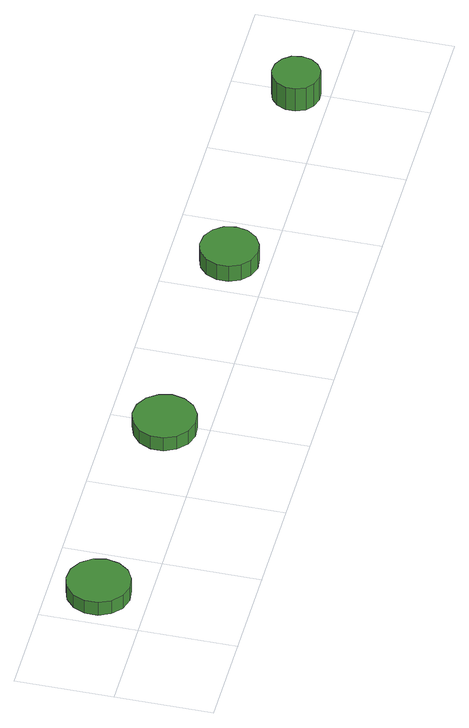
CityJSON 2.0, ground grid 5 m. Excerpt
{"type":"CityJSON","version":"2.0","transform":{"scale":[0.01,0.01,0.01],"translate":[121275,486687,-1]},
"CityObjects":{
"tree1":{"type":"SolitaryVegetationObject","attributes":{"function":"something"},"geometry":[{"type":"MultiSurface","lod":"1","boundaries":[[[0,1,2,3,4,5,6,7,8,9,10,11,12,13,14]],[[15,16,17,18,19,20,21,22,23,24,25,26,27,28,29]],[[0,29,28,1]],[[1,28,27,2]],[[2,27,26,3]],[[3,26,25,4]],[[4,25,24,5]],[[5,24,23,6]],[[6,23,22,7]],[[7,22,21,8]],[[8,21,20,9]],[[9,20,19,10]],[[10,19,18,11]],[[11,18,17,12]],[[12,17,16,13]],[[13,16,15,14]],[[14,15,29,0]]]}]},
"tree2":{"type":"SolitaryVegetationObject","attributes":{"function":"something"},"geometry":[{"type":"MultiSurface","lod":"1","boundaries":[[[30,31,32,33,34,35,36,37,38,39,40,41,42,43,44]],[[45,46,47,48,49,50,51,52,53,54,55,56,57,58,59]],[[30,59,58,31]],[[31,58,57,32]],[[32,57,56,33]],[[33,56,55,34]],[[34,55,54,35]],[[35,54,53,36]],[[36,53,52,37]],[[37,52,51,38]],[[38,51,50,39]],[[39,50,49,40]],[[40,49,48,41]],[[41,48,47,42]],[[42,47,46,43]],[[43,46,45,44]],[[44,45,59,30]]]}]},
"tree3":{"type":"SolitaryVegetationObject","attributes":{"function":"something"},"geometry":[{"type":"MultiSurface","lod":"1","boundaries":[[[60,61,62,63,64,65,66,67,68,69,70,71,72,73,74]],[[75,76,77,78,79,80,81,82,83,84,85,86,87,88,89]],[[60,89,88,61]],[[61,88,87,62]],[[62,87,86,63]],[[63,86,85,64]],[[64,85,84,65]],[[65,84,83,66]],[[66,83,82,67]],[[67,82,81,68]],[[68,81,80,69]],[[69,80,79,70]],[[70,79,78,71]],[[71,78,77,72]],[[72,77,76,73]],[[73,76,75,74]],[[74,75,89,60]]]}]},
"tree4":{"type":"SolitaryVegetationObject","attributes":{"function":"something"},"geometry":[{"type":"MultiSurface","lod":"1","boundaries":[[[90,91,92,93,94,95,96,97,98,99,100,101,102,103,104]],[[105,106,107,108,109,110,111,112,113,114,115,116,117,118,119]],[[90,119,118,91]],[[91,118,117,92]],[[92,117,116,93]],[[93,116,115,94]],[[94,115,114,95]],[[95,114,113,96]],[[96,113,112,97]],[[97,112,111,98]],[[98,111,110,99]],[[99,110,109,100]],[[100,109,108,101]],[[101,108,107,102]],[[102,107,106,103]],[[103,106,105,104]],[[104,105,119,90]]]}]}
},
"vertices":[
[383,252,147],[369,317,147],[330,371,147],[272,405,147],[205,412,147],[142,391,147],[92,346,147],[65,285,147],[65,218,147],[92,157,147],[142,112,147],[205,92,147],[272,99,147],[330,132,147],[369,186,147],[369,186,64],[330,132,64],[272,99,64],[205,92,64],[142,112,64],[92,157,64],[65,218,64],[65,285,64],[92,346,64],[142,391,64],[205,412,64],[272,405,64],[330,371,64],[369,317,64],[383,252,64],
[1622,221,148],[1608,286,148],[1569,340,148],[1511,373,148],[1445,380,148],[1382,359,148],[1332,315,148],[1305,254,148],[1305,188,148],[1332,127,148],[1382,83,148],[1445,62,148],[1511,69,148],[1569,102,148],[1608,156,148],[1608,156,64],[1569,102,64],[1511,69,64],[1445,62,64],[1382,83,64],[1332,127,64],[1305,188,64],[1305,254,64],[1332,315,64],[1382,359,64],[1445,380,64],[1511,373,64],[1569,340,64],[1608,286,64],[1622,221,64],
[2868,201,163],[2856,261,163],[2820,310,163],[2767,341,163],[2706,347,163],[2648,328,163],[2603,287,163],[2578,232,163],[2578,171,163],[2603,115,163],[2648,74,163],[2706,55,163],[2767,62,163],[2820,92,163],[2856,142,163],[2856,142,64],[2820,92,64],[2767,62,64],[2706,55,64],[2648,74,64],[2603,115,64],[2578,171,64],[2578,232,64],[2603,287,64],[2648,328,64],[2706,347,64],[2767,341,64],[2820,310,64],[2856,261,64],[2868,201,64],
[4102,170,208],[4092,220,208],[4062,260,208],[4019,285,208],[3969,291,208],[3921,275,208],[3884,242,208],[3863,196,208],[3863,145,208],[3884,99,208],[3921,66,208],[3969,50,208],[4019,55,208],[4062,80,208],[4092,121,208],[4092,121,64],[4062,80,64],[4019,55,64],[3969,50,64],[3921,66,64],[3884,99,64],[3863,145,64],[3863,196,64],[3884,242,64],[3921,275,64],[3969,291,64],[4019,285,64],[4062,260,64],[4092,220,64],[4102,170,64]
]}
